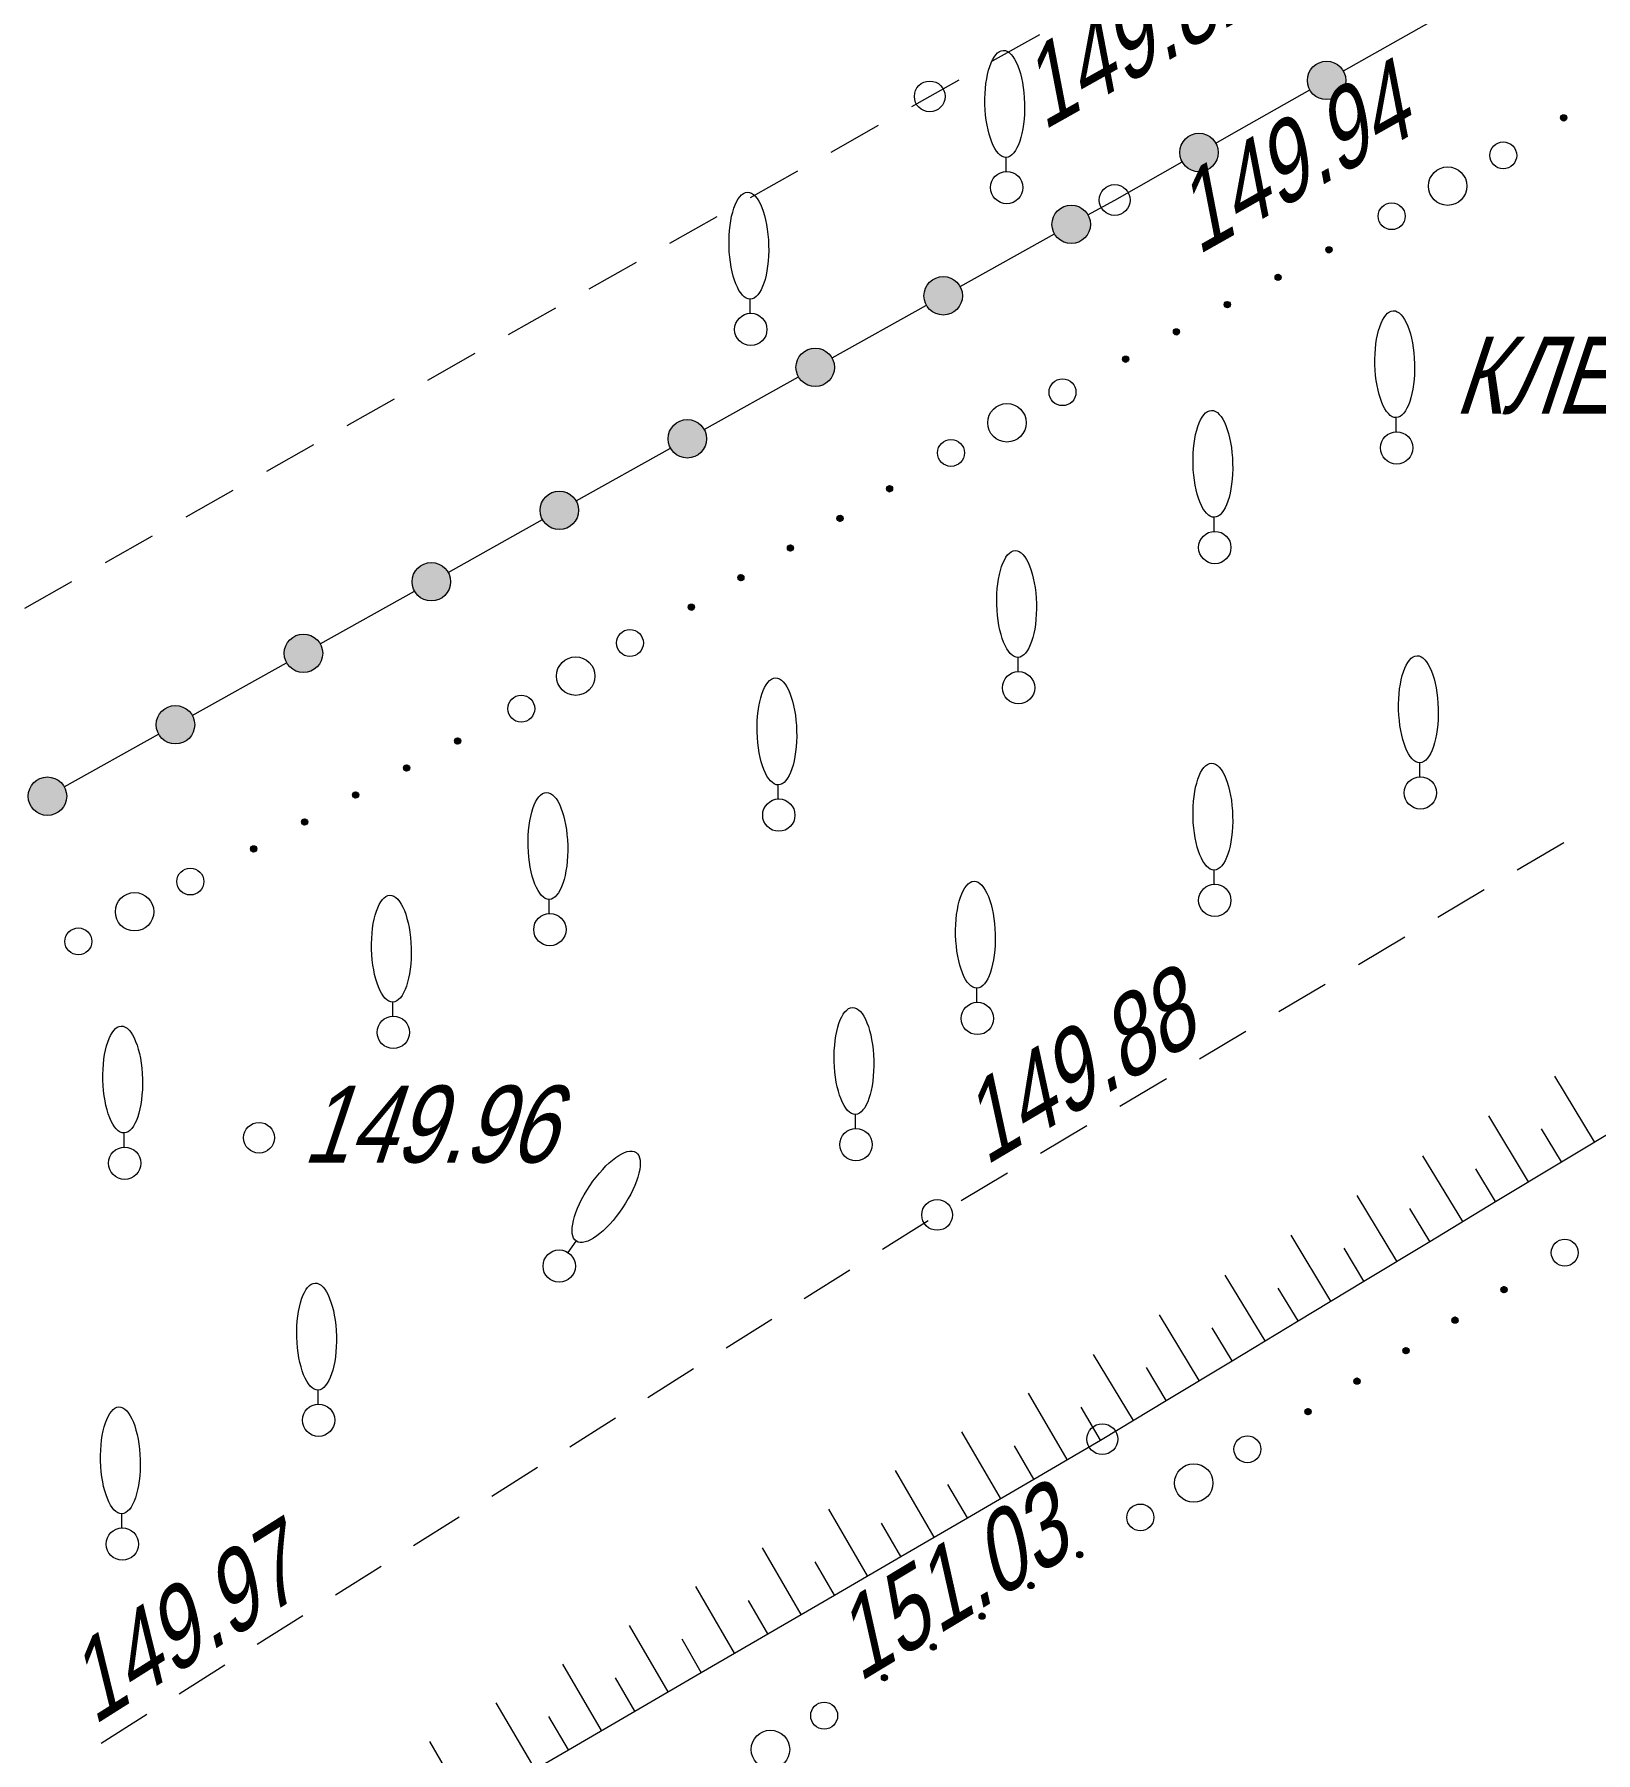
# Model space of a CAD drawing. Header units: metres. Extents: x 382 to 851, y 14083 to 14440.
# Drawn here: x 519.79 to 540.07, y 14284.85 to 14307.18 of the extents above; entities that cross this region are included whole.
import ezdxf
from ezdxf.enums import TextEntityAlignment as Align

# ---------------------------------------------------------------- set-up
doc = ezdxf.new("R2010")
doc.units = ezdxf.units.M
doc.header["$MEASUREMENT"] = 0
for name, color, linetype, lineweight in [('Бортовой камень', 7, 'Continuous', 25), ('Горизонтали', 7, 'Continuous', 25), ('Леса и газоны', 7, 'Continuous', 25), ('ЛЭП', 7, 'Continuous', 25), ('Ограды', 7, 'Continuous', 25), ('Отдельно стоящее дерево', 7, 'Continuous', 25), ('Откосы', 7, 'Continuous', 25), ('Полоса деревьев', 7, 'Continuous', 25)]:
    doc.layers.add(name, color=color, linetype=linetype, lineweight=lineweight)
doc.styles.add('Style-RUSSIAN_1251 I 0.32289', font='RUSSIAN_1251.shx', dxfattribs={"oblique": 18.5})

# ---------------------------------------------------------------- blocks, each defined once
blk = doc.blocks.new('PIKET_160')
at = {"layer": 'Горизонтали', "color": 251, "linetype": 'Continuous', "lineweight": 9}
blk.add_arc((0, 0), 0.2, 0, 360, dxfattribs=at)
blk = doc.blocks.new('PIKET_164')
at = {"layer": 'Горизонтали', "color": 251, "linetype": 'Continuous', "lineweight": 9}
blk.add_arc((0, 0), 0.2, 0, 360, dxfattribs=at)
blk = doc.blocks.new('DEREVO_236')
at = {"layer": 'Отдельно стоящее дерево', "color": 251, "linetype": 'Continuous', "lineweight": 9, "flags": 128}
blk.add_lwpolyline([(-0.007, 0.21), (-0.007, 0.393)], dxfattribs=at)
at = {"layer": 'Отдельно стоящее дерево', "color": 251, "linetype": 'Continuous', "lineweight": 9}
blk.add_arc((0, 0), 0.21, 0, 359.99999, dxfattribs=at)
blk.add_ellipse((-0.0255, 1.088), major_axis=(-0.0185, 0.695), ratio=0.3698286, dxfattribs=at)
blk = doc.blocks.new('DEREVO_237')
at = {"layer": 'Отдельно стоящее дерево', "color": 251, "linetype": 'Continuous', "lineweight": 9, "flags": 128}
blk.add_lwpolyline([(-0.007, 0.21), (-0.007, 0.393)], dxfattribs=at)
at = {"layer": 'Отдельно стоящее дерево', "color": 251, "linetype": 'Continuous', "lineweight": 9}
blk.add_arc((0, 0), 0.21, 0, 359.99999, dxfattribs=at)
blk.add_ellipse((-0.0255, 1.088), major_axis=(-0.0185, 0.695), ratio=0.3698286, dxfattribs=at)
blk = doc.blocks.new('DEREVO_238')
at = {"layer": 'Отдельно стоящее дерево', "color": 251, "linetype": 'Continuous', "lineweight": 9, "flags": 128}
blk.add_lwpolyline([(-0.007, 0.21), (-0.007, 0.393)], dxfattribs=at)
at = {"layer": 'Отдельно стоящее дерево', "color": 251, "linetype": 'Continuous', "lineweight": 9}
blk.add_arc((0, 0), 0.21, 0, 359.99999, dxfattribs=at)
blk.add_ellipse((-0.0255, 1.088), major_axis=(-0.0185, 0.695), ratio=0.3698286, dxfattribs=at)
blk = doc.blocks.new('DEREVO_239')
at = {"layer": 'Отдельно стоящее дерево', "color": 251, "linetype": 'Continuous', "lineweight": 9, "flags": 128}
blk.add_lwpolyline([(-0.007, 0.21), (-0.007, 0.393)], dxfattribs=at)
at = {"layer": 'Отдельно стоящее дерево', "color": 251, "linetype": 'Continuous', "lineweight": 9}
blk.add_arc((0, 0), 0.21, 0, 359.99999, dxfattribs=at)
blk.add_ellipse((-0.0255, 1.088), major_axis=(-0.0185, 0.695), ratio=0.3698286, dxfattribs=at)
blk = doc.blocks.new('DEREVO_240')
at = {"layer": 'Отдельно стоящее дерево', "color": 251, "linetype": 'Continuous', "lineweight": 9, "flags": 128}
blk.add_lwpolyline([(-0.007, 0.21), (-0.007, 0.393)], dxfattribs=at)
at = {"layer": 'Отдельно стоящее дерево', "color": 251, "linetype": 'Continuous', "lineweight": 9}
blk.add_arc((0, 0), 0.21, 0, 359.99999, dxfattribs=at)
blk.add_ellipse((-0.0255, 1.088), major_axis=(-0.0185, 0.695), ratio=0.3698286, dxfattribs=at)
blk = doc.blocks.new('DEREVO_241')
at = {"layer": 'Отдельно стоящее дерево', "color": 251, "linetype": 'Continuous', "lineweight": 9, "flags": 128}
blk.add_lwpolyline([(-0.007, 0.21), (-0.007, 0.393)], dxfattribs=at)
at = {"layer": 'Отдельно стоящее дерево', "color": 251, "linetype": 'Continuous', "lineweight": 9}
blk.add_arc((0, 0), 0.21, 0, 359.99999, dxfattribs=at)
blk.add_ellipse((-0.0255, 1.088), major_axis=(-0.0185, 0.695), ratio=0.3698286, dxfattribs=at)
blk = doc.blocks.new('DEREVO_242')
at = {"layer": 'Отдельно стоящее дерево', "color": 251, "linetype": 'Continuous', "lineweight": 9, "flags": 128}
blk.add_lwpolyline([(-0.007, 0.21), (-0.007, 0.393)], dxfattribs=at)
at = {"layer": 'Отдельно стоящее дерево', "color": 251, "linetype": 'Continuous', "lineweight": 9}
blk.add_arc((0, 0), 0.21, 0, 359.99999, dxfattribs=at)
blk.add_ellipse((-0.0255, 1.088), major_axis=(-0.0185, 0.695), ratio=0.3698286, dxfattribs=at)
blk = doc.blocks.new('DEREVO_260')
at = {"layer": 'Отдельно стоящее дерево', "color": 251, "linetype": 'Continuous', "lineweight": 9, "flags": 128}
blk.add_lwpolyline([(-0.007, 0.21), (-0.007, 0.393)], dxfattribs=at)
at = {"layer": 'Отдельно стоящее дерево', "color": 251, "linetype": 'Continuous', "lineweight": 9}
blk.add_arc((0, 0), 0.21, 0, 359.99999, dxfattribs=at)
blk.add_ellipse((-0.0255, 1.088), major_axis=(-0.0185, 0.695), ratio=0.3698286, dxfattribs=at)
blk = doc.blocks.new('DEREVO_261')
at = {"layer": 'Отдельно стоящее дерево', "color": 251, "linetype": 'Continuous', "lineweight": 9, "flags": 128}
blk.add_lwpolyline([(-0.007, 0.21), (-0.007, 0.393)], dxfattribs=at)
at = {"layer": 'Отдельно стоящее дерево', "color": 251, "linetype": 'Continuous', "lineweight": 9}
blk.add_arc((0, 0), 0.21, 0, 359.99999, dxfattribs=at)
blk.add_ellipse((-0.0255, 1.088), major_axis=(-0.0185, 0.695), ratio=0.3698286, dxfattribs=at)
blk = doc.blocks.new('DEREVO_262')
at = {"layer": 'Отдельно стоящее дерево', "color": 251, "linetype": 'Continuous', "lineweight": 9, "flags": 128}
blk.add_lwpolyline([(-0.007, 0.21), (-0.007, 0.393)], dxfattribs=at)
at = {"layer": 'Отдельно стоящее дерево', "color": 251, "linetype": 'Continuous', "lineweight": 9}
blk.add_arc((0, 0), 0.21, 0, 359.99999, dxfattribs=at)
blk.add_ellipse((-0.0255, 1.088), major_axis=(-0.0185, 0.695), ratio=0.3698286, dxfattribs=at)
blk = doc.blocks.new('DEREVO_263')
at = {"layer": 'Отдельно стоящее дерево', "color": 251, "linetype": 'Continuous', "lineweight": 9, "flags": 128}
blk.add_lwpolyline([(-0.007, 0.21), (-0.007, 0.393)], dxfattribs=at)
at = {"layer": 'Отдельно стоящее дерево', "color": 251, "linetype": 'Continuous', "lineweight": 9}
blk.add_arc((0, 0), 0.21, 0, 359.99999, dxfattribs=at)
blk.add_ellipse((-0.0255, 1.088), major_axis=(-0.0185, 0.695), ratio=0.3698286, dxfattribs=at)
blk = doc.blocks.new('DEREVO_264')
at = {"layer": 'Отдельно стоящее дерево', "color": 251, "linetype": 'Continuous', "lineweight": 9, "flags": 128}
blk.add_lwpolyline([(-0.007, 0.21), (-0.007, 0.393)], dxfattribs=at)
at = {"layer": 'Отдельно стоящее дерево', "color": 251, "linetype": 'Continuous', "lineweight": 9}
blk.add_arc((0, 0), 0.21, 0, 360, dxfattribs=at)
blk.add_ellipse((-0.025, 1.088), major_axis=(-0.019, 0.695), ratio=0.369829, dxfattribs=at)
blk = doc.blocks.new('DEREVO_265')
at = {"layer": 'Отдельно стоящее дерево', "color": 251, "linetype": 'Continuous', "lineweight": 9, "flags": 128}
blk.add_lwpolyline([(-0.007, 0.21), (-0.007, 0.393)], dxfattribs=at)
at = {"layer": 'Отдельно стоящее дерево', "color": 251, "linetype": 'Continuous', "lineweight": 9}
blk.add_arc((0, 0), 0.21, 0, 359.99999, dxfattribs=at)
blk.add_ellipse((-0.0255, 1.088), major_axis=(-0.0185, 0.695), ratio=0.3698286, dxfattribs=at)
blk = doc.blocks.new('DEREVO_266')
at = {"layer": 'Отдельно стоящее дерево', "color": 251, "linetype": 'Continuous', "lineweight": 9, "flags": 128}
blk.add_lwpolyline([(-0.007, 0.21), (-0.007, 0.393)], dxfattribs=at)
at = {"layer": 'Отдельно стоящее дерево', "color": 251, "linetype": 'Continuous', "lineweight": 9}
blk.add_arc((0, 0), 0.21, 0, 359.99999, dxfattribs=at)
blk.add_ellipse((-0.0255, 1.088), major_axis=(-0.0185, 0.695), ratio=0.3698286, dxfattribs=at)
blk = doc.blocks.new('msdElementTypeLineString_61')
at = {"layer": 'Полоса деревьев', "color": 251, "linetype": 'Continuous', "lineweight": 9}
for p, q in [((17.727, 10.936), (17.677, 10.906)), ((17.733, 10.934), (17.677, 10.899)), ((17.738, 10.931), (17.677, 10.893)), ((17.721, 10.938), (17.678, 10.912)), ((17.742, 10.928), (17.678, 10.889)), ((17.746, 10.925), (17.679, 10.883)), ((17.749, 10.921), (17.681, 10.879)), ((17.709, 10.937), (17.684, 10.921)), ((17.751, 10.916), (17.685, 10.875)), ((17.753, 10.911), (17.688, 10.871)), ((17.755, 10.907), (17.692, 10.867)), ((17.755, 10.901), (17.696, 10.864)), ((17.755, 10.895), (17.702, 10.862)), ((17.754, 10.889), (17.708, 10.86)), ((17.75, 10.88), (17.718, 10.86)), ((17.744, 10.871), (17.736, 10.866)), ((17.096, 10.538), (17.04, 10.503)), ((17.101, 10.535), (17.04, 10.497)), ((17.084, 10.542), (17.041, 10.515)), ((17.09, 10.54), (17.041, 10.509)), ((17.106, 10.532), (17.042, 10.492)), ((17.109, 10.528), (17.043, 10.487)), ((17.112, 10.524), (17.045, 10.482)), ((17.073, 10.541), (17.047, 10.525)), ((17.114, 10.52), (17.048, 10.478)), ((17.116, 10.515), (17.052, 10.475)), ((17.118, 10.51), (17.055, 10.471)), ((17.119, 10.505), (17.059, 10.468)), ((17.118, 10.498), (17.065, 10.466)), ((17.117, 10.492), (17.071, 10.463)), ((17.113, 10.484), (17.081, 10.463)), ((17.107, 10.474), (17.1, 10.469)), ((16.459, 10.141), (16.403, 10.106)), ((16.465, 10.139), (16.403, 10.1)), ((16.453, 10.143), (16.404, 10.113)), ((16.447, 10.145), (16.405, 10.119)), ((16.469, 10.135), (16.405, 10.096)), ((16.472, 10.132), (16.406, 10.09)), ((16.476, 10.128), (16.408, 10.086)), ((16.436, 10.144), (16.411, 10.129)), ((16.478, 10.123), (16.411, 10.082)), ((16.479, 10.118), (16.415, 10.078)), ((16.481, 10.114), (16.418, 10.074)), ((16.482, 10.108), (16.423, 10.071)), ((16.481, 10.102), (16.429, 10.069)), ((16.481, 10.096), (16.435, 10.067)), ((16.477, 10.087), (16.444, 10.067)), ((16.471, 10.078), (16.463, 10.073)), ((15.817, 9.747), (15.767, 9.716)), ((15.823, 9.745), (15.767, 9.71)), ((15.828, 9.742), (15.767, 9.704)), ((15.811, 9.749), (15.768, 9.723)), ((15.832, 9.739), (15.769, 9.699)), ((15.836, 9.735), (15.77, 9.694)), ((15.839, 9.731), (15.771, 9.689)), ((15.799, 9.748), (15.774, 9.732)), ((15.841, 9.727), (15.775, 9.685)), ((15.843, 9.722), (15.778, 9.682)), ((15.845, 9.717), (15.782, 9.678)), ((15.846, 9.712), (15.786, 9.675)), ((15.845, 9.705), (15.792, 9.673)), ((15.844, 9.699), (15.798, 9.671)), ((15.84, 9.691), (15.808, 9.671)), ((15.834, 9.681), (15.826, 9.676)), ((15.186, 9.348), (15.13, 9.313)), ((15.191, 9.346), (15.13, 9.308)), ((15.18, 9.35), (15.131, 9.32)), ((15.174, 9.352), (15.132, 9.326)), ((15.196, 9.342), (15.132, 9.303)), ((15.199, 9.339), (15.133, 9.297)), ((15.203, 9.335), (15.135, 9.293)), ((15.163, 9.351), (15.137, 9.336)), ((15.204, 9.33), (15.138, 9.289)), ((15.206, 9.325), (15.142, 9.285)), ((15.208, 9.321), (15.145, 9.282)), ((15.209, 9.315), (15.149, 9.278)), ((15.208, 9.309), (15.156, 9.276)), ((15.207, 9.303), (15.162, 9.274)), ((15.203, 9.294), (15.171, 9.274)), ((15.197, 9.285), (15.19, 9.28)), ((12.221, 7.488), (12.165, 7.453)), ((12.226, 7.486), (12.165, 7.447)), ((12.215, 7.491), (12.166, 7.46)), ((12.209, 7.493), (12.167, 7.466)), ((12.231, 7.483), (12.167, 7.443)), ((12.234, 7.479), (12.168, 7.437)), ((12.238, 7.475), (12.17, 7.433)), ((12.198, 7.492), (12.172, 7.476)), ((12.239, 7.47), (12.173, 7.429)), ((12.241, 7.466), (12.177, 7.425)), ((12.243, 7.461), (12.18, 7.422)), ((12.244, 7.456), (12.185, 7.418)), ((12.243, 7.449), (12.191, 7.416)), ((12.243, 7.443), (12.197, 7.414)), ((12.238, 7.434), (12.206, 7.414)), ((12.233, 7.425), (12.225, 7.42)), ((11.586, 7.089), (11.53, 7.054)), ((11.58, 7.091), (11.531, 7.06)), ((11.592, 7.086), (11.531, 7.048)), ((11.574, 7.093), (11.532, 7.066)), ((11.596, 7.083), (11.532, 7.043)), ((11.599, 7.079), (11.533, 7.038)), ((11.603, 7.076), (11.535, 7.033)), ((11.563, 7.092), (11.538, 7.076)), ((11.605, 7.071), (11.539, 7.029)), ((11.607, 7.066), (11.542, 7.026)), ((11.608, 7.061), (11.546, 7.022)), ((11.609, 7.056), (11.55, 7.019)), ((11.609, 7.05), (11.556, 7.017)), ((11.608, 7.043), (11.562, 7.015)), ((11.604, 7.035), (11.572, 7.015)), ((11.598, 7.025), (11.59, 7.02)), ((10.952, 6.689), (10.896, 6.654)), ((10.957, 6.687), (10.896, 6.648)), ((10.94, 6.693), (10.897, 6.667)), ((10.946, 6.691), (10.897, 6.66)), ((10.961, 6.683), (10.898, 6.643)), ((10.965, 6.68), (10.899, 6.638)), ((10.968, 6.676), (10.901, 6.633)), ((10.928, 6.692), (10.903, 6.676)), ((10.97, 6.671), (10.904, 6.63)), ((10.972, 6.666), (10.908, 6.626)), ((10.974, 6.662), (10.911, 6.622)), ((10.975, 6.656), (10.915, 6.619)), ((10.974, 6.65), (10.921, 6.617)), ((10.973, 6.644), (10.928, 6.615)), ((10.969, 6.635), (10.937, 6.615)), ((10.963, 6.626), (10.956, 6.621)), ((10.317, 6.29), (10.261, 6.254)), ((10.322, 6.287), (10.261, 6.249)), ((10.311, 6.292), (10.262, 6.261)), ((10.305, 6.294), (10.263, 6.267)), ((10.327, 6.284), (10.263, 6.244)), ((10.33, 6.28), (10.264, 6.238)), ((10.334, 6.276), (10.266, 6.234)), ((10.294, 6.293), (10.268, 6.277)), ((10.335, 6.272), (10.269, 6.23)), ((10.337, 6.267), (10.273, 6.226)), ((10.339, 6.262), (10.276, 6.223)), ((10.34, 6.257), (10.281, 6.219)), ((10.339, 6.25), (10.287, 6.217)), ((10.339, 6.244), (10.293, 6.215)), ((10.334, 6.236), (10.302, 6.215)), ((10.329, 6.226), (10.321, 6.221)), ((9.682, 5.89), (9.626, 5.855)), ((9.676, 5.892), (9.627, 5.861)), ((9.688, 5.887), (9.627, 5.849)), ((9.67, 5.894), (9.628, 5.867)), ((9.692, 5.884), (9.628, 5.844)), ((9.695, 5.88), (9.629, 5.839)), ((9.699, 5.877), (9.631, 5.834)), ((9.659, 5.893), (9.634, 5.877)), ((9.701, 5.872), (9.635, 5.83)), ((9.703, 5.867), (9.638, 5.827)), ((9.704, 5.862), (9.642, 5.823)), ((9.705, 5.857), (9.646, 5.82)), ((9.705, 5.851), (9.652, 5.818)), ((9.704, 5.844), (9.658, 5.816)), ((9.7, 5.836), (9.668, 5.816)), ((9.694, 5.826), (9.686, 5.822))]:
    blk.add_line(p, q, dxfattribs=at)
for centre, radius in [((18.506, 11.38), 0.175), ((17.716, 10.899), 0.04), ((17.079, 10.502), 0.04), ((16.442, 10.106), 0.04), ((15.806, 9.709), 0.04), ((15.169, 9.313), 0.04), ((14.383, 8.825), 0.175), ((13.685, 8.386), 0.25), ((12.992, 7.938), 0.175), ((12.204, 7.453), 0.04), ((11.57, 7.053), 0.04), ((10.935, 6.654), 0.04), ((10.3, 6.254), 0.04), ((9.666, 5.855), 0.04), ((8.883, 5.362), 0.175), ((8.185, 4.922), 0.25)]:
    blk.add_circle(centre, radius, dxfattribs=at)
blk = doc.blocks.new('PIKET_192')
at = {"layer": 'Горизонтали', "color": 251, "linetype": 'Continuous', "lineweight": 9}
blk.add_arc((0, 0), 0.2, 0, 360, dxfattribs=at)
blk = doc.blocks.new('PIKET_193')
at = {"layer": 'Горизонтали', "color": 251, "linetype": 'Continuous', "lineweight": 9}
blk.add_arc((0, 0), 0.2, 0, 360, dxfattribs=at)
blk = doc.blocks.new('msdElementTypeLineString_66')
at = {"layer": 'Полоса деревьев', "color": 251, "linetype": 'Continuous', "lineweight": 9}
for p, q in [((34.642, 19.335), (34.702, 19.372)), ((34.643, 19.342), (34.696, 19.374)), ((34.643, 19.33), (34.706, 19.368)), ((34.644, 19.348), (34.69, 19.376)), ((34.645, 19.325), (34.71, 19.365)), ((34.646, 19.32), (34.713, 19.361)), ((34.648, 19.356), (34.68, 19.376)), ((34.648, 19.316), (34.717, 19.357)), ((34.652, 19.312), (34.718, 19.352)), ((34.654, 19.366), (34.662, 19.371)), ((34.655, 19.308), (34.719, 19.347)), ((34.659, 19.305), (34.721, 19.342)), ((34.665, 19.302), (34.721, 19.336)), ((34.671, 19.3), (34.72, 19.33)), ((34.677, 19.298), (34.719, 19.324)), ((34.688, 19.299), (34.713, 19.314)), ((31.593, 17.621), (31.655, 17.654)), ((31.594, 17.627), (31.649, 17.656)), ((31.594, 17.615), (31.659, 17.65)), ((31.595, 17.61), (31.662, 17.646)), ((31.596, 17.633), (31.643, 17.659)), ((31.6, 17.642), (31.634, 17.659)), ((31.607, 17.651), (31.615, 17.655)), ((31.597, 17.606), (31.666, 17.643)), ((31.598, 17.601), (31.669, 17.639)), ((31.602, 17.597), (31.67, 17.634)), ((31.605, 17.593), (31.671, 17.628)), ((31.609, 17.589), (31.672, 17.623)), ((31.614, 17.586), (31.672, 17.618)), ((31.62, 17.584), (31.671, 17.611)), ((31.626, 17.581), (31.67, 17.605)), ((31.637, 17.582), (31.663, 17.596)), ((30.933, 17.266), (30.994, 17.299)), ((30.933, 17.26), (30.998, 17.295)), ((30.934, 17.272), (30.988, 17.301)), ((30.935, 17.278), (30.982, 17.304)), ((30.935, 17.255), (31.002, 17.291)), ((30.936, 17.251), (31.005, 17.287)), ((30.938, 17.246), (31.008, 17.284)), ((30.94, 17.286), (30.973, 17.304)), ((30.941, 17.242), (31.01, 17.279)), ((30.944, 17.238), (31.01, 17.273)), ((30.946, 17.296), (30.954, 17.3)), ((30.948, 17.234), (31.012, 17.268)), ((30.953, 17.231), (31.011, 17.263)), ((30.959, 17.229), (31.01, 17.256)), ((30.965, 17.226), (31.009, 17.25)), ((30.976, 17.227), (31.003, 17.241)), ((30.272, 16.911), (30.334, 16.944)), ((30.273, 16.917), (30.328, 16.946)), ((30.273, 16.905), (30.338, 16.94)), ((30.274, 16.923), (30.322, 16.949)), ((30.274, 16.9), (30.341, 16.936)), ((30.276, 16.895), (30.344, 16.932)), ((30.277, 16.891), (30.347, 16.928)), ((30.279, 16.931), (30.312, 16.949)), ((30.28, 16.887), (30.349, 16.924)), ((30.284, 16.883), (30.35, 16.918)), ((30.285, 16.941), (30.293, 16.945)), ((30.288, 16.879), (30.351, 16.913)), ((30.293, 16.876), (30.351, 16.908)), ((30.299, 16.874), (30.35, 16.901)), ((30.304, 16.871), (30.348, 16.895)), ((30.316, 16.872), (30.342, 16.886)), ((29.611, 16.556), (29.673, 16.589)), ((29.612, 16.562), (29.667, 16.591)), ((29.612, 16.55), (29.677, 16.585)), ((29.613, 16.545), (29.68, 16.581)), ((29.614, 16.568), (29.661, 16.594)), ((29.615, 16.54), (29.684, 16.577)), ((29.616, 16.536), (29.687, 16.573)), ((29.618, 16.576), (29.652, 16.594)), ((29.62, 16.532), (29.688, 16.569)), ((29.623, 16.528), (29.689, 16.563)), ((29.625, 16.585), (29.633, 16.59)), ((29.627, 16.524), (29.69, 16.558)), ((29.632, 16.521), (29.69, 16.553)), ((29.638, 16.519), (29.689, 16.546)), ((29.644, 16.516), (29.688, 16.54)), ((29.655, 16.517), (29.681, 16.531)), ((28.951, 16.2), (29.012, 16.234)), ((28.951, 16.195), (29.016, 16.23)), ((28.952, 16.207), (29.006, 16.236)), ((28.953, 16.213), (29.001, 16.239)), ((28.953, 16.19), (29.02, 16.226)), ((28.954, 16.185), (29.023, 16.222)), ((28.956, 16.181), (29.026, 16.218)), ((28.958, 16.221), (28.991, 16.239)), ((28.959, 16.177), (29.028, 16.213)), ((28.962, 16.173), (29.028, 16.208)), ((28.964, 16.23), (28.972, 16.235)), ((28.966, 16.169), (29.03, 16.203)), ((28.971, 16.166), (29.03, 16.197)), ((28.977, 16.164), (29.028, 16.191)), ((28.983, 16.161), (29.027, 16.185)), ((28.994, 16.162), (29.021, 16.176)), ((25.884, 14.514), (25.944, 14.549)), ((25.885, 14.52), (25.938, 14.552)), ((25.885, 14.508), (25.948, 14.546)), ((25.886, 14.526), (25.932, 14.554)), ((25.886, 14.503), (25.952, 14.542)), ((25.888, 14.499), (25.955, 14.539)), ((25.89, 14.535), (25.922, 14.554)), ((25.89, 14.494), (25.958, 14.535)), ((25.893, 14.49), (25.96, 14.53)), ((25.896, 14.544), (25.904, 14.549)), ((25.897, 14.486), (25.961, 14.525)), ((25.901, 14.483), (25.963, 14.52)), ((25.906, 14.48), (25.963, 14.514)), ((25.912, 14.478), (25.962, 14.508)), ((25.918, 14.476), (25.961, 14.501)), ((25.929, 14.477), (25.955, 14.492)), ((25.24, 14.129), (25.3, 14.165)), ((25.241, 14.135), (25.294, 14.167)), ((25.241, 14.124), (25.304, 14.161)), ((25.242, 14.142), (25.288, 14.169)), ((25.243, 14.119), (25.308, 14.158)), ((25.244, 14.114), (25.311, 14.154)), ((25.246, 14.15), (25.279, 14.169)), ((25.246, 14.109), (25.315, 14.15)), ((25.249, 14.105), (25.316, 14.145)), ((25.252, 14.159), (25.26, 14.164)), ((25.253, 14.102), (25.317, 14.14)), ((25.257, 14.098), (25.319, 14.135)), ((25.262, 14.096), (25.319, 14.129)), ((25.268, 14.093), (25.318, 14.123)), ((25.274, 14.091), (25.317, 14.117)), ((25.285, 14.092), (25.311, 14.107)), ((24.596, 13.744), (24.656, 13.78)), ((24.597, 13.75), (24.65, 13.782)), ((24.597, 13.739), (24.661, 13.777)), ((24.598, 13.757), (24.644, 13.785)), ((24.599, 13.734), (24.664, 13.773)), ((24.6, 13.729), (24.667, 13.769)), ((24.602, 13.765), (24.635, 13.785)), ((24.602, 13.724), (24.671, 13.765)), ((24.606, 13.721), (24.672, 13.761)), ((24.608, 13.775), (24.616, 13.779)), ((24.609, 13.717), (24.673, 13.755)), ((24.613, 13.714), (24.675, 13.751)), ((24.618, 13.711), (24.675, 13.745)), ((24.624, 13.709), (24.674, 13.738)), ((24.63, 13.706), (24.673, 13.732)), ((24.642, 13.707), (24.667, 13.723)), ((23.952, 13.359), (24.012, 13.395)), ((23.953, 13.366), (24.006, 13.398)), ((23.953, 13.354), (24.017, 13.392)), ((23.954, 13.372), (24, 13.4)), ((23.955, 13.349), (24.02, 13.388)), ((23.957, 13.345), (24.024, 13.385)), ((23.958, 13.381), (23.991, 13.4)), ((23.958, 13.34), (24.027, 13.381)), ((23.962, 13.336), (24.029, 13.376)), ((23.964, 13.39), (23.972, 13.395)), ((23.965, 13.332), (24.029, 13.371)), ((23.969, 13.329), (24.031, 13.366)), ((23.975, 13.326), (24.031, 13.36)), ((23.981, 13.324), (24.03, 13.354)), ((23.987, 13.322), (24.029, 13.347)), ((23.998, 13.322), (24.023, 13.338)), ((23.308, 12.975), (23.369, 13.011)), ((23.309, 12.981), (23.363, 13.013)), ((23.309, 12.969), (23.373, 13.007)), ((23.31, 12.987), (23.357, 13.015)), ((23.311, 12.965), (23.376, 13.004)), ((23.313, 12.96), (23.38, 13)), ((23.314, 12.955), (23.383, 12.996)), ((23.315, 12.996), (23.347, 13.015)), ((23.318, 12.951), (23.385, 12.991)), ((23.321, 13.005), (23.328, 13.01)), ((23.321, 12.947), (23.386, 12.986)), ((23.326, 12.944), (23.387, 12.981)), ((23.331, 12.941), (23.387, 12.975)), ((23.337, 12.939), (23.386, 12.969)), ((23.343, 12.937), (23.386, 12.963)), ((23.354, 12.938), (23.38, 12.953)), ((20.273, 11.237), (20.335, 11.269)), ((20.273, 11.231), (20.339, 11.266)), ((20.274, 11.243), (20.329, 11.272)), ((20.275, 11.249), (20.323, 11.275)), ((20.275, 11.227), (20.342, 11.262)), ((20.276, 11.222), (20.345, 11.258)), ((20.278, 11.217), (20.349, 11.254)), ((20.28, 11.257), (20.314, 11.275)), ((20.281, 11.213), (20.35, 11.249)), ((20.284, 11.209), (20.351, 11.244)), ((20.287, 11.267), (20.294, 11.271)), ((20.288, 11.205), (20.352, 11.239)), ((20.293, 11.202), (20.352, 11.233)), ((20.299, 11.2), (20.351, 11.227)), ((20.305, 11.197), (20.349, 11.221)), ((20.316, 11.197), (20.343, 11.212)), ((19.61, 10.886), (19.672, 10.919)), ((19.61, 10.881), (19.676, 10.915)), ((19.611, 10.892), (19.666, 10.921)), ((19.612, 10.899), (19.66, 10.924)), ((19.612, 10.876), (19.679, 10.911)), ((19.613, 10.871), (19.682, 10.907)), ((19.615, 10.866), (19.686, 10.904)), ((19.617, 10.907), (19.651, 10.925)), ((19.618, 10.862), (19.687, 10.899)), ((19.621, 10.858), (19.688, 10.893)), ((19.624, 10.916), (19.631, 10.92)), ((19.625, 10.855), (19.689, 10.888)), ((19.63, 10.852), (19.689, 10.883)), ((19.636, 10.849), (19.688, 10.876)), ((19.642, 10.847), (19.686, 10.87)), ((19.653, 10.847), (19.68, 10.861)), ((18.947, 10.536), (19.009, 10.568)), ((18.947, 10.53), (19.013, 10.565)), ((18.948, 10.542), (19.003, 10.571)), ((18.949, 10.548), (18.997, 10.573)), ((18.949, 10.525), (19.016, 10.561)), ((18.95, 10.52), (19.019, 10.557)), ((18.952, 10.516), (19.023, 10.553)), ((18.954, 10.556), (18.988, 10.574)), ((18.955, 10.512), (19.024, 10.548)), ((18.958, 10.508), (19.025, 10.543)), ((18.961, 10.565), (18.968, 10.57)), ((18.962, 10.504), (19.026, 10.538)), ((18.967, 10.501), (19.026, 10.532)), ((18.973, 10.499), (19.024, 10.526)), ((18.979, 10.496), (19.023, 10.519)), ((18.99, 10.496), (19.017, 10.51)), ((18.284, 10.185), (18.346, 10.218)), ((18.284, 10.18), (18.35, 10.214)), ((18.285, 10.191), (18.34, 10.22)), ((18.286, 10.198), (18.334, 10.223)), ((18.286, 10.175), (18.353, 10.21)), ((18.287, 10.17), (18.356, 10.206)), ((18.289, 10.165), (18.36, 10.202)), ((18.291, 10.206), (18.325, 10.223)), ((18.292, 10.161), (18.361, 10.197)), ((18.295, 10.157), (18.362, 10.192)), ((18.298, 10.215), (18.305, 10.219)), ((18.299, 10.154), (18.363, 10.187)), ((18.304, 10.151), (18.363, 10.181)), ((18.31, 10.148), (18.361, 10.175)), ((18.316, 10.145), (18.36, 10.169)), ((18.327, 10.146), (18.354, 10.16)), ((17.621, 9.834), (17.683, 9.867)), ((17.621, 9.829), (17.687, 9.864)), ((17.622, 9.841), (17.677, 9.87)), ((17.623, 9.847), (17.671, 9.872)), ((17.623, 9.824), (17.69, 9.86)), ((17.624, 9.819), (17.693, 9.856)), ((17.626, 9.814), (17.697, 9.852)), ((17.628, 9.855), (17.662, 9.873)), ((17.629, 9.81), (17.698, 9.847)), ((17.632, 9.806), (17.699, 9.841)), ((17.635, 9.864), (17.642, 9.868)), ((17.636, 9.803), (17.7, 9.837)), ((17.641, 9.8), (17.7, 9.831)), ((17.647, 9.797), (17.698, 9.824)), ((17.653, 9.795), (17.697, 9.818)), ((17.664, 9.795), (17.691, 9.809))]:
    blk.add_line(p, q, dxfattribs=at)
for centre, radius in [((34.682, 19.337), 0.04), ((33.897, 18.848), 0.175), ((33.175, 18.449), 0.25), ((32.448, 18.058), 0.175), ((31.633, 17.621), 0.04), ((30.972, 17.265), 0.04), ((30.312, 16.91), 0.04), ((29.651, 16.555), 0.04), ((28.991, 16.2), 0.04), ((28.171, 15.77), 0.175), ((27.449, 15.372), 0.25), ((26.722, 14.981), 0.175), ((25.924, 14.515), 0.04), ((25.28, 14.13), 0.04), ((24.636, 13.746), 0.04), ((23.992, 13.361), 0.04), ((23.348, 12.976), 0.04), ((22.55, 12.51), 0.175), ((21.846, 12.079), 0.25), ((21.138, 11.656), 0.175), ((20.313, 11.236), 0.04), ((19.65, 10.886), 0.04), ((18.987, 10.535), 0.04), ((18.324, 10.184), 0.04), ((17.661, 9.834), 0.04), ((16.839, 9.409), 0.175), ((16.114, 9.016), 0.25), ((15.384, 8.63), 0.175)]:
    blk.add_circle(centre, radius, dxfattribs=at)
blk = doc.blocks.new('msdElementTypeLineString_67')
at = {"layer": 'Откосы', "color": 251, "linetype": 'Continuous', "lineweight": 9}
for p, q in [((30.243, 17.961), (29.64, 17.603)), ((29.21, 17.347), (28.607, 16.989)), ((28.177, 16.733), (27.575, 16.375)), ((27.145, 16.12), (26.542, 15.762)), ((26.112, 15.506), (25.509, 15.148)), ((25.08, 14.893), (24.477, 14.534)), ((24.047, 14.279), (23.444, 13.921)), ((23.014, 13.665), (22.412, 13.307)), ((21.984, 13.048), (21.391, 12.673)), ((20.969, 12.406), (20.376, 12.031)), ((19.953, 11.764), (19.361, 11.389)), ((18.938, 11.122), (18.345, 10.747)), ((17.923, 10.48), (17.33, 10.105)), ((16.908, 9.838), (16.315, 9.463)), ((15.892, 9.196), (15.3, 8.821)), ((14.877, 8.554), (14.285, 8.179)), ((13.862, 7.912), (13.269, 7.537)), ((12.847, 7.27), (12.254, 6.895)), ((11.832, 6.628), (11.239, 6.253))]:
    blk.add_line(p, q, dxfattribs=at)
blk = doc.blocks.new('msdElementTypeLineString_68')
at = {"layer": 'Откосы', "color": 251, "linetype": 'Continuous', "lineweight": 9}
for p, q in [((29.889, 17.96), (29.372, 18.816)), ((29.033, 17.443), (28.516, 18.298)), ((29.461, 17.701), (29.202, 18.129)), ((29.461, 17.701), (30.317, 18.218)), ((28.177, 16.925), (27.66, 17.781)), ((28.605, 17.184), (29.461, 17.701)), ((28.605, 17.184), (28.346, 17.612)), ((27.321, 16.408), (26.804, 17.264)), ((27.749, 16.667), (27.491, 17.095)), ((27.749, 16.667), (28.605, 17.184)), ((26.465, 15.891), (25.948, 16.747)), ((26.893, 16.15), (26.635, 16.578)), ((26.893, 16.15), (27.749, 16.667)), ((25.609, 15.374), (25.092, 16.23)), ((26.037, 15.633), (26.893, 16.15)), ((26.037, 15.633), (25.779, 16.061)), ((24.753, 14.857), (24.236, 15.713)), ((25.181, 15.115), (24.923, 15.543)), ((25.181, 15.115), (26.037, 15.633)), ((23.898, 14.34), (23.38, 15.196)), ((24.325, 14.598), (24.067, 15.026)), ((24.325, 14.598), (25.181, 15.115)), ((23.037, 13.83), (22.534, 14.694)), ((23.469, 14.082), (23.218, 14.514)), ((22.173, 13.327), (21.67, 14.191)), ((22.605, 13.578), (23.469, 14.082)), ((22.605, 13.578), (22.354, 14.011)), ((21.309, 12.824), (20.806, 13.688)), ((21.741, 13.075), (21.489, 13.507)), ((21.741, 13.075), (22.605, 13.578)), ((20.445, 12.321), (19.941, 13.185)), ((20.877, 12.572), (20.625, 13.004)), ((20.877, 12.572), (21.741, 13.075)), ((19.58, 11.818), (19.077, 12.682)), ((20.013, 12.069), (20.877, 12.572)), ((20.013, 12.069), (19.761, 12.501)), ((18.716, 11.314), (18.213, 12.179)), ((19.148, 11.566), (20.013, 12.069)), ((19.148, 11.566), (18.897, 11.998)), ((17.852, 10.811), (17.349, 11.675)), ((18.284, 11.063), (18.033, 11.495)), ((18.284, 11.063), (19.148, 11.566)), ((16.988, 10.308), (16.485, 11.172)), ((17.42, 10.56), (17.168, 10.992)), ((17.42, 10.56), (18.284, 11.063)), ((16.124, 9.805), (15.62, 10.669)), ((16.556, 10.057), (17.42, 10.56)), ((16.556, 10.057), (16.304, 10.489)), ((15.259, 9.302), (14.756, 10.166)), ((15.691, 9.553), (16.556, 10.057))]:
    blk.add_line(p, q, dxfattribs=at)
at = {"layer": 'Откосы', "color": 251, "linetype": 'Continuous', "lineweight": 9, "flags": 128}
blk.add_lwpolyline([(23.469, 14.082), (23.494, 14.096), (24.325, 14.598)], dxfattribs=at)
blk = doc.blocks.new('msdElementTypeLineString_71')
at = {"layer": 'Ограды', "linetype": 'Continuous', "lineweight": 9}
h = blk.add_hatch(color=251, dxfattribs=at)
edge = h.paths.add_edge_path()
edge.add_arc((32.666, 56.836), 0.25, 0, 360)
h = blk.add_hatch(color=251, dxfattribs=at)
edge = h.paths.add_edge_path()
edge.add_arc((31.008, 55.899), 0.25, 0, 360)
h = blk.add_hatch(color=251, dxfattribs=at)
edge = h.paths.add_edge_path()
edge.add_arc((29.348, 54.965), 0.25, 0, 360)
h = blk.add_hatch(color=251, dxfattribs=at)
edge = h.paths.add_edge_path()
edge.add_arc((27.685, 54.036), 0.25, 0, 360)
h = blk.add_hatch(color=251, dxfattribs=at)
edge = h.paths.add_edge_path()
edge.add_arc((26.022, 53.106), 0.25, 0, 360)
h = blk.add_hatch(color=251, dxfattribs=at)
edge = h.paths.add_edge_path()
edge.add_arc((24.36, 52.177), 0.25, 0, 360)
h = blk.add_hatch(color=251, dxfattribs=at)
edge = h.paths.add_edge_path()
edge.add_arc((22.697, 51.248), 0.25, 0, 360)
h = blk.add_hatch(color=251, dxfattribs=at)
edge = h.paths.add_edge_path()
edge.add_arc((21.034, 50.319), 0.25, 0, 360)
h = blk.add_hatch(color=251, dxfattribs=at)
edge = h.paths.add_edge_path()
edge.add_arc((19.372, 49.389), 0.25, 0, 360)
h = blk.add_hatch(color=251, dxfattribs=at)
edge = h.paths.add_edge_path()
edge.add_arc((17.709, 48.46), 0.25, 0, 360)
h = blk.add_hatch(color=251, dxfattribs=at)
edge = h.paths.add_edge_path()
edge.add_arc((16.046, 47.531), 0.25, 0, 360)
at = {"layer": 'Ограды', "color": 251, "linetype": 'Continuous', "lineweight": 9}
for p, q in [((32.884, 56.959), (34.107, 57.651)), ((27.903, 54.158), (29.129, 54.843)), ((26.24, 53.228), (27.467, 53.914)), ((24.578, 52.299), (25.804, 52.984)), ((22.915, 51.37), (24.141, 52.055)), ((21.252, 50.44), (22.479, 51.126)), ((19.59, 49.511), (20.816, 50.196)), ((17.927, 48.582), (19.153, 49.267)), ((16.264, 47.652), (17.49, 48.338))]:
    blk.add_line(p, q, dxfattribs=at)
at = {"layer": 'Ограды', "color": 251, "linetype": 'Continuous', "lineweight": 9, "flags": 128}
for points in [[(31.225, 56.022), (31.429, 56.137), (32.448, 56.713)], [(29.566, 55.087), (29.913, 55.281), (30.79, 55.776)]]:
    blk.add_lwpolyline(points, dxfattribs=at)
at = {"layer": 'Ограды', "color": 251, "linetype": 'Continuous', "lineweight": 9}
for centre in [(32.666, 56.836), (32.666, 56.836), (31.008, 55.899), (31.008, 55.899), (29.348, 54.965), (29.348, 54.965), (27.685, 54.036), (27.685, 54.036), (26.022, 53.106), (26.022, 53.106), (24.36, 52.177), (24.36, 52.177), (22.697, 51.248), (22.697, 51.248), (21.034, 50.319), (21.034, 50.319), (19.372, 49.389), (19.372, 49.389), (17.709, 48.46), (17.709, 48.46), (16.046, 47.531), (16.046, 47.531)]:
    blk.add_circle(centre, 0.25, dxfattribs=at)
blk = doc.blocks.new('msdElementTypeLine_26')
at = {"layer": 'ЛЭП', "color": 251, "linetype": 'Continuous', "lineweight": 9}
for p, q in [((22.056, 14.017), (24.168, 15.355)), ((2.246, 1.472), (0.134, 0.134))]:
    blk.add_line(p, q, dxfattribs=at)
at = {"layer": 'ЛЭП', "color": 251, "linetype": 'Continuous', "lineweight": 9, "flags": 128}
for points in [[(22.406, 14.398), (22.056, 14.017), (22.551, 14.172)], [(1.896, 1.091), (2.246, 1.472), (1.751, 1.317)]]:
    blk.add_lwpolyline(points, dxfattribs=at)
blk = doc.blocks.new('DEREVO_394')
at = {"layer": 'Отдельно стоящее дерево', "color": 251, "linetype": 'Continuous', "lineweight": 9, "flags": 128}
blk.add_lwpolyline([(-0.007, 0.21), (-0.007, 0.393)], dxfattribs=at)
at = {"layer": 'Отдельно стоящее дерево', "color": 251, "linetype": 'Continuous', "lineweight": 9}
blk.add_arc((0, 0), 0.21, 0, 359.99999, dxfattribs=at)
blk.add_ellipse((-0.0255, 1.088), major_axis=(-0.0185, 0.695), ratio=0.3698286, dxfattribs=at)
blk = doc.blocks.new('DEREVO_395')
at = {"layer": 'Отдельно стоящее дерево', "color": 251, "linetype": 'Continuous', "lineweight": 9, "flags": 128}
blk.add_lwpolyline([(-0.007, 0.21), (-0.007, 0.393)], dxfattribs=at)
at = {"layer": 'Отдельно стоящее дерево', "color": 251, "linetype": 'Continuous', "lineweight": 9}
blk.add_arc((0, 0), 0.21, 0, 359.99999, dxfattribs=at)
blk.add_ellipse((-0.0255, 1.088), major_axis=(-0.0185, 0.695), ratio=0.3698286, dxfattribs=at)
blk = doc.blocks.new('PIKET_319')
at = {"layer": 'Горизонтали', "color": 251, "linetype": 'Continuous', "lineweight": 9}
blk.add_arc((0, 0), 0.2, 0, 360, dxfattribs=at)
blk = doc.blocks.new('msdElementTypeLineString_132')
at = {"layer": 'Бортовой камень', "color": 251, "linetype": 'Continuous', "lineweight": 9}
for p, q in [((32.847, 57.18), (32.234, 56.835)), ((30.749, 55.998), (30.137, 55.651)), ((29.702, 55.405), (29.089, 55.059)), ((28.654, 54.812), (28.041, 54.466)), ((27.606, 54.22), (26.993, 53.873)), ((26.558, 53.627), (25.945, 53.28)), ((25.51, 53.034), (24.897, 52.687)), ((24.462, 52.441), (23.849, 52.094)), ((23.414, 51.848), (22.802, 51.502)), ((22.366, 51.255), (21.754, 50.909)), ((21.318, 50.663), (20.706, 50.316)), ((20.271, 50.07), (19.658, 49.723))]:
    blk.add_line(p, q, dxfattribs=at)
at = {"layer": 'Бортовой камень', "color": 251, "linetype": 'Continuous', "lineweight": 9, "flags": 128}
blk.add_lwpolyline([(31.798, 56.59), (31.421, 56.378), (31.185, 56.244)], dxfattribs=at)

msp = doc.modelspace()

# ---------------------------------------------------------------- block references
at = {"layer": 'Бортовой камень', "color": 251, "linetype": 'Continuous', "lineweight": 9}
msp.add_blockref('msdElementTypeLineString_132', (500, 14250), dxfattribs=at)
at = {"layer": 'Горизонтали', "color": 251, "linetype": 'Continuous', "lineweight": 9}
for name, p in [('PIKET_164', (531.421, 14306.378)), ('PIKET_160', (533.824, 14305.031)), ('PIKET_319', (522.706, 14292.841)), ('PIKET_192', (531.517, 14291.838)), ('PIKET_193', (533.663, 14288.923))]:
    msp.add_blockref(name, p, dxfattribs=at)
at = {"layer": 'ЛЭП', "color": 251, "linetype": 'Continuous', "lineweight": 9}
msp.add_blockref('msdElementTypeLine_26', (503.13, 14300.134), dxfattribs=at)
at = {"layer": 'Ограды', "color": 251, "linetype": 'Continuous', "lineweight": 9}
msp.add_blockref('msdElementTypeLineString_71', (503.911, 14249.75), dxfattribs=at)
at = {"layer": 'Отдельно стоящее дерево', "color": 251, "linetype": 'Continuous', "lineweight": 9}
for name, p in [('DEREVO_395', (532.421, 14305.193)), ('DEREVO_394', (529.096, 14303.349)), ('DEREVO_236', (537.488, 14301.809)), ('DEREVO_237', (535.125, 14300.514)), ('DEREVO_238', (532.575, 14298.691)), ('DEREVO_260', (537.796, 14297.324)), ('DEREVO_239', (529.46, 14297.035)), ('DEREVO_261', (535.125, 14295.927)), ('DEREVO_240', (526.485, 14295.547)), ('DEREVO_263', (532.04, 14294.392)), ('DEREVO_241', (524.451, 14294.211)), ('DEREVO_262', (530.462, 14292.752)), ('DEREVO_242', (520.96, 14292.51)), ('DEREVO_266', (523.48, 14289.169)), ('DEREVO_265', (520.93, 14287.559))]:
    msp.add_blockref(name, p, dxfattribs=at)
at = {"layer": 'Отдельно стоящее дерево', "color": 251, "linetype": 'Continuous', "lineweight": 9, "rotation": 324.5326362290333}
msp.add_blockref('DEREVO_264', (526.606, 14291.173), dxfattribs=at)
at = {"layer": 'Откосы', "color": 251, "linetype": 'Continuous', "lineweight": 9}
for name, p in [('msdElementTypeLineString_67', (509.415, 14278.715)), ('msdElementTypeLineString_68', (510.169, 14274.827))]:
    msp.add_blockref(name, p, dxfattribs=at)
at = {"layer": 'Полоса деревьев', "color": 251, "linetype": 'Continuous', "lineweight": 9}
for name, p in [('msdElementTypeLineString_66', (504.975, 14286.763)), ('msdElementTypeLineString_61', (521.166, 14279.967))]:
    msp.add_blockref(name, p, dxfattribs=at)

# ---------------------------------------------------------------- texts
at = {"layer": 'Горизонтали', "color": 251, "linetype": 'Continuous', "lineweight": 9, "style": 'Style-RUSSIAN_1251 I 0.32289', "oblique": 18.5, "width": 0.799996}
msp.add_text('149.82', height=1, rotation=29.3635, dxfattribs=at).set_placement((532.407, 14306.802), align=Align.TOP_LEFT)
for s, rotation, p in [('149.94', 29.4733, (534.904, 14304.31)), ('149.88', 30.7239, (532.148, 14292.474)), ('151.03', 31.1398, (530.507, 14285.759)), ('149.97', 32.3112, (520.561, 14285.199))]:
    msp.add_text(s, height=1, rotation=rotation, dxfattribs=at).set_placement(p)
at = {"layer": 'Горизонтали', "color": 251, "linetype": 'Continuous', "lineweight": 9, "style": 'Style-RUSSIAN_1251 I 0.32289', "oblique": 18.5, "width": 0.8}
msp.add_text('149.96', height=1, dxfattribs=at).set_placement((523.266, 14292.519))
at = {"layer": 'Леса и газоны', "color": 251, "linetype": 'Continuous', "lineweight": 9, "style": 'Style-RUSSIAN_1251 I 0.32289', "oblique": 18.5, "width": 0.799996}
msp.add_text('КЛЕН', height=1, dxfattribs=at).set_placement((538.23, 14302.254))

doc.saveas('drawing.dxf')
